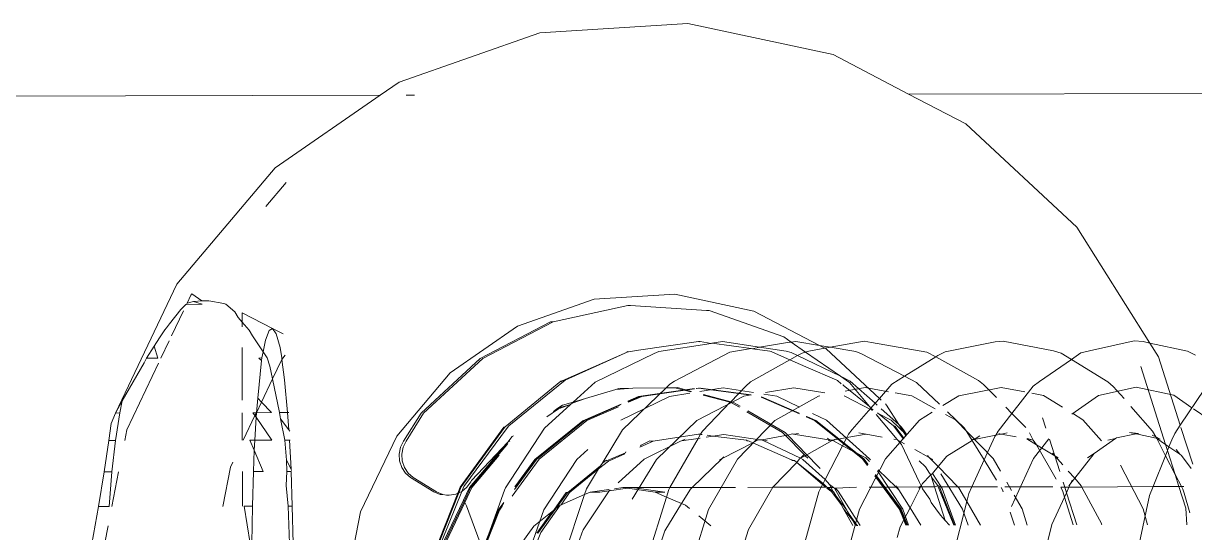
# Model space of a CAD drawing. Header units: millimetres. Extents: x 567392 to 582402, y 4512800 to 4518063.
# Drawn here: x 569163.298 to 569167.962, y 4514462.859 to 4514464.885 of the extents above; entities that cross this region are included whole.
import ezdxf

# ---------------------------------------------------------------- set-up
doc = ezdxf.new("R2010")
doc.units = ezdxf.units.MM
doc.layers.add('a_8', color=8, linetype='Continuous', lineweight=0)

# ---------------------------------------------------------------- blocks, each defined once
blk = doc.blocks.new('A$C4A613EE6')
for p, q in [((519.163, -439.788), (519.075, -400.094)), ((532.342, -428.97), (530.911, -428.008)), ((531.69, -428.44), (532.115, -427.824)), ((529.403, -428.677), (529.556, -428.364)), ((531.151, -429.223), (531.647, -428.503)), ((533.899, -428.474), (532.435, -428.941)), ((533.547, -428.92), (534.069, -428.542)), ((529.077, -430.179), (529.403, -428.677)), ((532.342, -428.97), (529.622, -429.836)), ((532.67, -429.191), (532.342, -428.97)), ((533.202, -429.42), (533.5, -428.988)), ((533.5, -428.988), (533.312, -429.135)), ((533.547, -428.92), (533.5, -428.988)), ((534.306, -429.173), (534.779, -428.927)), ((534.78, -429.022), (534.306, -429.173)), ((534.778, -428.822), (534.779, -428.927)), ((534.779, -428.927), (534.894, -428.867)), ((534.779, -428.927), (534.78, -429.022)), ((535.64, -428.748), (534.78, -429.022)), ((534.78, -429.022), (534.787, -430.048)), ((534.894, -428.867), (535.054, -428.809)), ((535.054, -428.809), (535.835, -428.588)), ((536.303, -428.71), (535.64, -428.748)), ((530.825, -430.723), (531.151, -429.223)), ((532.929, -429.312), (532.67, -429.191)), ((533.202, -429.42), (532.929, -429.312)), ((533.111, -429.553), (533.202, -429.42)), ((533.347, -429.478), (533.111, -429.553)), ((533.347, -429.478), (533.202, -429.42)), ((534.306, -429.173), (533.347, -429.478)), ((533.558, -429.561), (533.347, -429.478)), ((533.558, -429.561), (534.306, -429.173)), ((529.622, -429.836), (529.077, -430.179)), ((533.111, -429.553), (530.009, -430.54)), ((532.575, -430.072), (532.811, -429.949)), ((532.689, -430.732), (532.853, -429.927)), ((532.811, -429.949), (532.746, -430.083)), ((532.899, -429.77), (532.811, -429.949)), ((532.811, -429.949), (532.87, -429.903)), ((532.853, -429.927), (532.87, -429.903)), ((532.87, -429.903), (533.111, -429.553)), ((532.87, -429.903), (533.558, -429.561)), ((532.87, -429.903), (532.899, -429.77)), ((534.787, -430.048), (533.558, -429.561)), ((529.077, -430.179), (524.459, -433.09)), ((529.017, -430.454), (529.077, -430.179)), ((531.595, -430.935), (532.575, -430.072)), ((535.147, -430.191), (534.787, -430.048)), ((534.787, -430.048), (534.805, -432.887)), ((537.732, -430.747), (535.147, -430.191)), ((535.667, -430.453), (536.306, -430.272)), ((528.982, -430.81), (529.017, -430.454)), ((529.378, -432.591), (528.982, -430.81)), ((531.158, -432.221), (530.825, -430.723)), ((532.668, -430.636), (532.633, -430.991)), ((532.633, -430.991), (532.689, -430.732)), ((532.689, -430.732), (532.668, -430.636)), ((532.85, -431.515), (532.689, -430.732)), ((533.935, -431.352), (535.667, -430.453)), ((530.798, -431.637), (531.285, -431.208)), ((530.612, -431.856), (530.798, -431.637)), ((532.85, -431.515), (532.869, -431.543)), ((532.869, -431.543), (532.938, -431.851)), ((533.463, -432.402), (532.869, -431.543)), ((529.726, -433.302), (530.612, -431.856)), ((531.898, -433.287), (531.158, -432.221)), ((532.127, -432.846), (532.959, -432.113)), ((534.805, -432.887), (536.279, -432.096)), ((536.311, -432.105), (536.279, -432.096)), ((529.465, -432.927), (529.378, -432.591)), ((533.463, -432.402), (533.646, -432.66)), ((534.456, -433.175), (533.463, -432.402)), ((524.459, -433.09), (520.355, -437.51)), ((529.726, -433.302), (529.465, -432.927)), ((531.87, -433.265), (532.127, -432.846)), ((534.168, -433.428), (534.456, -433.175)), ((534.456, -433.175), (534.75, -432.916)), ((534.655, -433.33), (534.456, -433.175)), ((534.75, -432.916), (534.805, -432.887)), ((534.805, -432.887), (534.809, -433.401)), ((535.03, -433.502), (536.313, -433.094)), ((535.204, -433.582), (536.313, -433.232)), ((529.476, -433.71), (529.726, -433.302)), ((530.609, -434.574), (529.726, -433.302)), ((531.163, -434.419), (531.626, -433.663)), ((533.561, -433.97), (533.918, -433.648)), ((534.655, -433.33), (534.537, -433.276)), ((534.616, -433.634), (534.81, -433.572)), ((534.655, -433.33), (534.761, -433.412)), ((534.809, -433.401), (534.655, -433.33)), ((534.809, -433.401), (534.81, -433.572)), ((535.03, -433.502), (534.809, -433.401)), ((534.81, -433.572), (535.03, -433.502)), ((534.81, -433.572), (534.811, -433.724)), ((534.811, -433.724), (534.84, -433.707)), ((534.84, -433.707), (534.983, -433.652)), ((534.983, -433.652), (535.204, -433.582)), ((535.204, -433.582), (535.03, -433.502)), ((536.292, -434.082), (535.204, -433.582)), ((528.996, -436.016), (529.384, -434.012)), ((529.384, -434.012), (529.476, -433.71)), ((532.897, -434.181), (533.516, -433.984)), ((533.123, -434.698), (534.488, -433.91)), ((533.123, -434.698), (533.561, -433.97)), ((533.516, -433.984), (533.455, -434.056)), ((533.561, -433.97), (533.516, -433.984)), ((533.561, -433.97), (534.186, -433.771)), ((533.641, -433.837), (533.561, -433.97)), ((534.79, -434.048), (534.794, -435.956)), ((538.337, -434.591), (536.292, -434.082)), ((530.791, -434.832), (530.609, -434.574)), ((531.074, -434.877), (531.163, -434.419)), ((532.046, -434.452), (532.466, -434.318)), ((533.668, -434.817), (532.882, -434.204)), ((531.872, -435.673), (530.791, -434.832)), ((532.65, -434.971), (532.942, -434.826)), ((532.942, -434.826), (532.867, -435.071)), ((532.892, -435.083), (533.123, -434.698)), ((532.892, -435.083), (532.942, -434.826)), ((532.942, -434.826), (533.123, -434.698)), ((535.574, -435.692), (533.668, -434.817)), ((535.671, -435.265), (536.317, -435.061)), ((530.837, -436.104), (531.02, -435.156)), ((531.872, -435.673), (532.438, -435.12)), ((532.694, -436.106), (532.811, -435.501)), ((535.125, -435.58), (535.671, -435.265)), ((529.027, -436.34), (528.996, -436.016)), ((531.629, -435.91), (531.872, -435.673)), ((532.576, -436.221), (531.872, -435.673)), ((532.647, -435.868), (532.694, -436.106)), ((534.616, -435.875), (534.936, -435.69)), ((534.919, -436.046), (535.001, -436.019)), ((535.804, -435.749), (536.318, -435.577)), ((529.422, -438.338), (529.027, -436.34)), ((530.717, -436.8), (531.244, -436.286)), ((531.17, -437.788), (530.837, -436.104)), ((532.135, -437.918), (533.669, -436.421)), ((532.736, -436.319), (532.576, -436.221)), ((532.694, -436.106), (532.677, -436.192)), ((532.736, -436.319), (532.694, -436.106)), ((532.799, -436.358), (532.736, -436.319)), ((532.906, -437.177), (532.736, -436.319)), ((533.725, -436.783), (532.799, -436.358)), ((533.669, -436.421), (534.176, -436.128)), ((533.725, -436.783), (534.526, -436.289)), ((534.795, -436.248), (534.797, -437.275)), ((534.822, -436.106), (534.919, -436.046)), ((530.569, -437.007), (530.717, -436.8)), ((532.77, -436.957), (532.906, -437.177)), ((532.956, -437.258), (533.725, -436.783)), ((534.797, -437.275), (533.725, -436.783)), ((535.375, -437.474), (536.321, -436.928)), ((529.626, -438.71), (530.569, -437.007)), ((532.604, -437.475), (532.956, -437.258)), ((532.906, -437.177), (532.918, -437.239)), ((532.956, -437.258), (532.918, -437.239)), ((533.575, -438.259), (532.956, -437.258)), ((535.06, -437.396), (534.797, -437.275)), ((534.797, -437.275), (534.798, -437.821)), ((535.375, -437.474), (535.06, -437.396)), ((535.682, -437.636), (536.322, -437.421)), ((520.355, -437.51), (519.163, -439.788)), ((531.565, -438.426), (531.17, -437.788)), ((531.815, -438.236), (532.447, -437.575)), ((532.447, -437.575), (532.604, -437.475)), ((533.983, -438.616), (534.798, -437.821)), ((534.279, -438.502), (535.682, -437.636)), ((534.798, -437.821), (534.832, -437.788)), ((534.798, -437.821), (534.8, -438.486)), ((534.832, -437.788), (535.375, -437.474)), ((537.694, -438.052), (535.375, -437.474)), ((529.571, -438.62), (529.422, -438.338)), ((531.912, -438.322), (532.135, -437.918)), ((533.983, -438.616), (533.575, -438.259)), ((534.8, -438.563), (536.323, -437.955)), ((536.323, -437.985), (534.8, -438.563)), ((534.8, -438.612), (536.323, -437.985)), ((536.134, -438.328), (534.8, -438.752)), ((534.86, -438.447), (536.323, -437.922)), ((535.924, -438.514), (536.134, -438.328)), ((536.134, -438.328), (536.324, -438.159)), ((529.431, -439.063), (529.626, -438.71)), ((529.626, -438.71), (529.571, -438.62)), ((530.392, -439.947), (529.626, -438.71)), ((530.638, -439.469), (531.502, -438.564)), ((531.174, -439.655), (531.687, -438.727)), ((533.626, -438.965), (533.983, -438.616)), ((533.626, -438.965), (533.702, -438.828)), ((534.268, -438.836), (533.983, -438.616)), ((534.268, -438.836), (534.8, -438.486)), ((534.318, -438.909), (534.268, -438.836)), ((534.409, -438.877), (534.727, -438.642)), ((534.8, -438.752), (534.409, -438.877)), ((534.727, -438.642), (534.759, -438.616)), ((534.759, -438.616), (534.775, -438.573)), ((534.759, -438.616), (534.8, -438.612)), ((534.759, -438.616), (534.8, -438.752)), ((534.775, -438.573), (534.8, -438.563)), ((534.8, -438.486), (534.86, -438.447)), ((534.8, -438.486), (534.8, -438.563)), ((534.8, -438.752), (534.802, -439.263)), ((535.417, -438.893), (535.924, -438.514)), ((529.046, -441.265), (529.431, -439.063)), ((532.141, -439.358), (531.825, -438.847)), ((533.307, -439.541), (533.626, -438.965)), ((533.626, -438.965), (533.553, -439.036)), ((534.001, -439.116), (533.758, -439.371)), ((534.25, -438.959), (534.001, -439.116)), ((534.318, -438.909), (534.25, -438.959)), ((534.351, -438.895), (534.318, -438.909)), ((534.34, -438.928), (534.318, -438.909)), ((534.666, -439.232), (534.34, -438.928)), ((534.409, -438.877), (534.351, -438.895)), ((534.763, -439.282), (534.623, -439.348)), ((534.763, -439.282), (534.666, -439.232)), ((534.802, -439.263), (534.763, -439.282)), ((534.763, -439.282), (534.802, -439.337)), ((535.631, -439.729), (534.763, -439.282)), ((534.877, -439.228), (534.802, -439.263)), ((534.802, -439.263), (534.802, -439.337)), ((534.877, -439.228), (535.287, -438.949)), ((535.287, -438.949), (535.417, -438.893)), ((535.631, -439.729), (536.326, -439.299)), ((530.392, -439.947), (530.638, -439.469)), ((531.056, -440.329), (531.174, -439.655)), ((533.683, -440.705), (532.141, -439.358)), ((534.623, -439.348), (533.11, -440.067)), ((534.802, -439.337), (534.854, -439.377)), ((534.802, -439.337), (534.804, -440.238)), ((534.91, -440.171), (535.631, -439.729)), ((536.387, -440.119), (535.631, -439.729)), ((519.163, -439.788), (517.591, -442.793)), ((529.504, -441.67), (530.392, -439.947)), ((530.707, -440.456), (530.392, -439.947)), ((532.316, -440.178), (531.542, -440.666)), ((531.687, -440.88), (532.316, -440.178)), ((532.143, -440.48), (532.735, -439.86)), ((532.774, -439.89), (532.316, -440.178)), ((532.316, -440.178), (532.402, -440.082)), ((532.368, -440.385), (532.904, -439.989)), ((532.4, -440.32), (532.877, -439.969)), ((532.402, -440.082), (532.522, -439.987)), ((532.522, -439.987), (532.725, -439.852)), ((532.917, -440.246), (532.933, -440.216)), ((532.933, -440.216), (533.083, -439.946)), ((533.11, -440.067), (532.933, -440.216)), ((534.16, -441.025), (535.686, -440.02)), ((535.688, -440.09), (534.311, -441.103)), ((535.688, -440.105), (534.323, -441.109)), ((535.688, -440.12), (534.335, -441.115)), ((535.688, -440.135), (534.346, -441.121)), ((535.688, -440.149), (534.358, -441.127)), ((535.667, -440.16), (534.359, -441.127)), ((534.804, -440.282), (534.91, -440.171)), ((534.91, -440.171), (534.804, -440.238)), ((536.328, -439.889), (535.667, -440.16)), ((535.686, -440.02), (536.327, -439.79)), ((536.328, -439.835), (535.688, -440.09)), ((536.328, -439.85), (535.688, -440.105)), ((536.328, -439.865), (535.688, -440.12)), ((536.328, -439.879), (535.688, -440.135)), ((536.328, -439.894), (535.688, -440.149)), ((536.812, -440.237), (536.387, -440.119)), ((531.275, -440.953), (530.707, -440.456)), ((530.849, -441.515), (531.012, -440.582)), ((531.542, -440.666), (531.497, -440.714)), ((531.853, -441.025), (532.368, -440.385)), ((531.859, -441.031), (532.143, -440.48)), ((532.917, -440.246), (531.911, -441.077)), ((532.368, -440.385), (532.376, -440.342)), ((532.376, -440.342), (532.4, -440.32)), ((532.894, -440.373), (532.917, -440.246)), ((534.116, -441.002), (534.804, -440.282)), ((534.804, -440.238), (534.754, -440.27)), ((534.804, -440.238), (534.804, -440.282)), ((534.804, -440.282), (534.806, -441.358)), ((531.275, -440.953), (529.308, -443.072)), ((530.585, -442.11), (531.469, -441.123)), ((531.348, -440.875), (531.275, -440.953)), ((531.469, -441.123), (531.275, -440.953)), ((531.469, -441.123), (531.54, -441.044)), ((531.659, -441.289), (531.469, -441.123)), ((532.699, -441.478), (532.813, -440.841)), ((535.691, -441.74), (533.683, -440.705)), ((528.998, -441.552), (529.046, -441.265)), ((529.241, -442.905), (528.998, -441.552)), ((531.601, -441.339), (530.646, -442.143)), ((530.753, -442.391), (531.601, -441.339)), ((530.993, -442.319), (530.849, -441.515)), ((531.18, -442.349), (531.756, -441.232)), ((531.659, -441.289), (531.601, -441.339)), ((531.659, -441.289), (531.715, -441.197)), ((531.742, -441.22), (531.659, -441.289)), ((532.511, -442.033), (531.659, -441.289)), ((532.148, -443.052), (533.683, -441.339)), ((533.685, -441.564), (532.15, -443.478)), ((533.685, -441.578), (532.15, -443.493)), ((533.685, -441.593), (532.15, -443.508)), ((533.685, -441.608), (532.15, -443.523)), ((533.685, -441.623), (532.15, -443.537)), ((532.699, -441.478), (532.651, -441.765)), ((532.837, -442.25), (532.699, -441.478)), ((533.169, -442.421), (533.648, -441.492)), ((533.648, -441.492), (533.789, -441.344)), ((533.952, -441.428), (533.668, -441.638)), ((533.683, -441.339), (533.725, -441.311)), ((533.903, -441.403), (533.685, -441.564)), ((533.915, -441.409), (533.685, -441.578)), ((533.927, -441.415), (533.685, -441.593)), ((533.939, -441.421), (533.685, -441.608)), ((533.951, -441.427), (533.685, -441.623)), ((529.241, -442.905), (529.405, -441.895)), ((529.405, -441.895), (529.504, -441.67)), ((533.668, -441.638), (532.141, -443.534)), ((532.7, -442.179), (532.511, -442.033)), ((534.807, -441.869), (534.843, -442.692)), ((534.963, -442.597), (536.332, -441.712)), ((536.332, -442.004), (535.666, -442.383)), ((535.666, -442.383), (536.132, -442.012)), ((538.031, -442.392), (535.691, -441.74)), ((535.889, -442.15), (536.332, -441.834)), ((536.132, -442.012), (535.889, -442.15)), ((536.301, -441.916), (536.132, -442.012)), ((536.301, -441.916), (536.332, -441.865)), ((536.332, -441.834), (536.332, -441.805)), ((530.393, -442.506), (529.43, -443.891)), ((529.569, -444.21), (530.393, -442.506)), ((530.393, -442.506), (530.585, -442.11)), ((530.646, -442.143), (530.393, -442.506)), ((530.566, -442.623), (530.692, -442.467)), ((530.728, -442.399), (530.753, -442.391)), ((532.7, -442.179), (532.837, -442.25)), ((532.837, -442.25), (533.169, -442.421)), ((532.934, -442.788), (532.837, -442.25)), ((532.956, -442.803), (533.169, -442.421)), ((533.169, -442.421), (534.504, -443.109)), ((535.728, -442.249), (534.854, -442.739)), ((534.988, -442.854), (535.498, -442.478)), ((535.165, -442.668), (535.728, -442.249)), ((535.498, -442.478), (535.165, -442.668)), ((535.498, -442.478), (535.666, -442.383)), ((535.774, -442.216), (535.728, -442.249)), ((535.847, -442.18), (535.774, -442.216)), ((535.889, -442.15), (535.847, -442.18)), ((517.591, -442.793), (516.353, -448.58)), ((529.171, -443.334), (529.241, -442.905)), ((529.28, -443.125), (529.241, -442.905)), ((530.016, -443.884), (530.552, -442.645)), ((530.552, -442.645), (530.566, -442.623)), ((532.942, -442.889), (532.701, -444.37)), ((532.942, -442.889), (532.857, -443.027)), ((532.934, -442.788), (532.894, -442.717)), ((532.934, -442.788), (532.933, -442.855)), ((532.956, -442.803), (532.933, -442.855)), ((532.933, -442.855), (532.942, -442.889)), ((532.956, -442.803), (532.934, -442.788)), ((532.942, -442.889), (532.969, -442.987)), ((532.958, -442.831), (532.956, -442.803)), ((533.52, -443.836), (532.958, -442.831)), ((534.504, -443.109), (534.697, -442.934)), ((534.697, -442.934), (534.826, -442.774)), ((534.817, -442.866), (534.697, -442.934)), ((534.797, -443.061), (534.819, -443.034)), ((534.826, -442.774), (534.817, -442.866)), ((534.97, -442.807), (534.817, -442.866)), ((534.817, -442.866), (534.818, -443.003)), ((534.818, -443.003), (534.941, -442.85)), ((534.819, -443.034), (534.818, -443.003)), ((534.854, -442.739), (534.826, -442.774)), ((534.927, -442.637), (534.843, -442.692)), ((534.843, -442.692), (534.854, -442.739)), ((534.846, -443.042), (534.969, -442.89)), ((534.854, -442.739), (534.927, -442.637)), ((534.963, -442.597), (534.927, -442.637)), ((534.941, -442.85), (534.97, -442.807)), ((534.969, -442.89), (534.988, -442.854)), ((534.993, -442.785), (534.97, -442.807)), ((534.993, -442.785), (535.14, -442.682)), ((535.14, -442.682), (535.165, -442.668)), ((529.171, -443.334), (527.804, -445.947)), ((529.018, -444.276), (529.171, -443.334)), ((529.28, -443.125), (529.171, -443.334)), ((529.308, -443.072), (529.28, -443.125)), ((529.394, -443.762), (529.28, -443.125)), ((530.855, -444.352), (531.056, -443.117)), ((531.182, -443.375), (531.174, -443.329)), ((532.151, -445.108), (531.182, -443.375)), ((531.874, -443.619), (532.148, -443.052)), ((532.15, -443.478), (531.995, -443.837)), ((532.15, -443.493), (531.999, -443.843)), ((533.99, -443.394), (533.52, -443.836)), ((533.712, -443.993), (534.504, -443.109)), ((533.823, -444.245), (534.667, -443.192)), ((533.823, -444.245), (534.708, -443.214)), ((534.063, -443.303), (533.99, -443.394)), ((534.504, -443.109), (534.667, -443.192)), ((534.667, -443.192), (534.797, -443.061)), ((534.667, -443.192), (534.708, -443.214)), ((534.708, -443.214), (534.807, -443.09)), ((534.708, -443.214), (534.808, -443.265)), ((534.807, -443.09), (534.808, -443.265)), ((534.808, -443.265), (534.808, -445.2)), ((534.808, -443.265), (534.996, -443.362)), ((534.996, -443.362), (537.669, -444.107)), ((529.43, -443.891), (529.035, -444.46)), ((529.43, -443.891), (529.394, -443.762)), ((529.47, -444.032), (529.43, -443.891)), ((529.741, -444.516), (530.016, -443.884)), ((532.15, -443.508), (532.002, -443.849)), ((532.141, -443.534), (532.003, -443.851)), ((532.15, -443.523), (532.006, -443.856)), ((532.15, -443.537), (532.01, -443.862)), ((533.52, -443.836), (532.74, -444.602)), ((533.515, -443.947), (532.755, -444.692)), ((533.558, -443.905), (533.515, -443.947)), ((533.515, -443.947), (533.66, -444.087)), ((533.558, -443.905), (533.52, -443.836)), ((533.657, -443.807), (533.558, -443.905)), ((533.66, -444.087), (533.558, -443.905)), ((529.035, -444.46), (529.018, -444.276)), ((529.445, -444.466), (529.569, -444.21)), ((529.569, -444.21), (529.47, -444.032)), ((529.741, -444.516), (529.569, -444.21)), ((531.044, -445.483), (530.855, -444.352)), ((531.186, -445.041), (531.624, -444.135)), ((531.858, -444.153), (531.213, -445.647)), ((531.867, -444.149), (531.217, -445.651)), ((531.875, -444.144), (531.218, -445.652)), ((531.875, -444.144), (531.222, -445.656)), ((531.883, -444.14), (531.226, -445.66)), ((531.892, -444.135), (531.231, -445.664)), ((532.669, -444.177), (532.701, -444.37)), ((532.701, -444.37), (532.692, -444.428)), ((532.74, -444.602), (532.692, -444.428)), ((532.947, -445.574), (533.66, -444.087)), ((533.66, -444.087), (533.712, -443.993)), ((533.66, -444.087), (533.688, -444.137)), ((533.823, -444.245), (533.688, -444.137)), ((533.716, -444.445), (533.745, -444.374)), ((533.716, -444.445), (533.742, -444.407)), ((533.742, -444.407), (533.745, -444.374)), ((533.745, -444.374), (533.749, -444.337)), ((533.749, -444.337), (533.823, -444.245)), ((534.808, -445.2), (533.823, -444.245)), ((528.829, -444.756), (527.783, -447.729)), ((529.035, -444.46), (528.829, -444.756)), ((529.041, -444.527), (529.035, -444.46)), ((529.24, -445.722), (529.041, -444.527)), ((529.24, -445.722), (529.401, -444.665)), ((529.401, -444.665), (529.445, -444.466)), ((529.438, -445.21), (529.741, -444.516)), ((530.614, -446.079), (529.741, -444.516)), ((532.638, -444.702), (531.769, -446.186)), ((532.638, -444.807), (531.809, -446.224)), ((532.74, -444.602), (532.638, -444.702)), ((532.755, -444.692), (532.638, -444.807)), ((532.755, -444.692), (532.74, -444.602)), ((532.927, -445.616), (532.755, -444.692)), ((533.04, -445.996), (533.716, -444.445)), ((529.305, -445.998), (529.397, -445.317)), ((529.397, -445.317), (529.407, -445.267)), ((529.407, -445.267), (529.438, -445.21)), ((531.109, -445.547), (531.186, -445.041)), ((533.691, -446.6), (532.151, -445.108)), ((536.494, -446.165), (534.808, -445.2)), ((534.808, -445.2), (534.817, -446.193)), ((529.015, -447.201), (529.24, -445.722)), ((529.305, -445.998), (529.24, -445.722)), ((532.708, -447.147), (532.926, -445.714)), ((532.926, -445.714), (532.927, -445.616)), ((532.941, -445.806), (532.926, -445.714)), ((532.947, -445.574), (532.927, -445.616)), ((533.04, -445.996), (532.941, -445.806)), ((532.971, -445.417), (532.947, -445.574)), ((527.804, -445.947), (527.13, -449.096)), ((529.08, -447.618), (529.295, -446.052)), ((529.295, -446.052), (529.305, -445.998)), ((529.437, -446.903), (529.295, -446.052)), ((530.787, -446.269), (530.614, -446.079)), ((531.41, -446.873), (530.787, -446.269)), ((530.861, -447.174), (531.046, -445.962)), ((531.14, -446.053), (530.863, -448.07)), ((531.14, -446.053), (530.863, -448.092)), ((531.142, -446.055), (530.863, -448.106)), ((531.144, -446.057), (530.863, -448.121)), ((531.146, -446.058), (530.863, -448.136)), ((531.148, -446.06), (530.863, -448.151)), ((531.189, -446.355), (531.139, -446.052)), ((532.776, -447.58), (532.933, -446.242)), ((532.964, -446.18), (532.933, -446.242)), ((532.933, -446.242), (532.962, -446.214)), ((532.962, -446.214), (532.964, -446.18)), ((532.974, -446.136), (532.964, -446.18)), ((532.974, -446.136), (533.04, -445.996)), ((533.675, -447.216), (533.04, -445.996)), ((537.983, -446.63), (536.494, -446.165)), ((532.16, -448.22), (531.189, -446.355)), ((531.447, -446.736), (531.41, -446.873)), ((531.591, -446.49), (531.447, -446.736)), ((531.631, -446.528), (531.447, -446.842)), ((535.699, -447.75), (533.691, -446.6)), ((534.818, -446.682), (534.822, -448.408)), ((529.08, -447.618), (529.015, -447.201)), ((530.59, -449.116), (529.437, -446.903)), ((531.006, -448.099), (530.861, -447.174)), ((531.41, -446.873), (531.123, -447.958)), ((531.433, -446.895), (531.149, -447.965)), ((531.433, -446.895), (531.41, -446.873)), ((531.447, -446.842), (531.433, -446.895)), ((532.574, -448), (531.433, -446.895)), ((532.776, -447.58), (532.708, -447.147)), ((533.675, -447.216), (533.604, -447.143)), ((533.675, -447.216), (533.731, -447.324)), ((534.822, -448.408), (533.675, -447.216)), ((529.015, -448.093), (529.086, -447.655)), ((529.086, -447.655), (529.08, -447.618)), ((529.412, -449.736), (529.086, -447.655)), ((532.745, -447.807), (532.776, -447.58)), ((532.818, -447.849), (532.776, -447.58)), ((536.345, -447.657), (535.953, -448.144)), ((527.783, -447.835), (527.579, -450.86)), ((527.783, -447.729), (527.783, -447.835)), ((529.022, -448.131), (529.015, -448.093)), ((529.016, -448.156), (529.015, -448.093)), ((529.016, -448.156), (529.022, -448.131)), ((529.362, -450.537), (529.016, -448.156)), ((530.863, -448.07), (530.886, -448.234)), ((530.863, -448.092), (530.884, -448.237)), ((530.863, -448.106), (530.882, -448.239)), ((530.863, -448.121), (530.88, -448.241)), ((530.863, -448.136), (530.878, -448.243)), ((530.863, -448.151), (530.877, -448.245)), ((532.706, -448.077), (532.574, -448)), ((532.698, -448.151), (532.706, -448.077)), ((532.698, -448.151), (532.701, -448.117)), ((532.983, -449.958), (532.698, -448.151)), ((532.701, -448.117), (532.706, -448.077)), ((532.706, -448.077), (532.717, -448.004)), ((532.706, -448.077), (532.711, -448.047)), ((532.868, -448.169), (532.706, -448.077)), ((532.711, -448.047), (532.717, -448.004)), ((532.868, -448.169), (532.854, -448.082)), ((537.742, -448.388), (535.699, -447.75)), ((516.353, -448.58), (516.727, -454.476)), ((530.998, -448.43), (530.848, -448.996)), ((531.02, -448.453), (530.85, -449.097)), ((530.886, -448.314), (531.198, -450.537)), ((530.889, -448.316), (531.198, -450.522)), ((530.891, -448.319), (531.198, -450.507)), ((530.893, -448.321), (531.198, -450.492)), ((530.896, -448.324), (531.198, -450.478)), ((530.9, -448.328), (531.196, -450.413)), ((531.195, -449.305), (531.07, -448.504)), ((533.703, -449.823), (532.16, -448.22)), ((532.971, -448.829), (532.868, -448.169)), ((534.824, -449.289), (532.868, -448.169)), ((534.883, -448.471), (534.822, -448.408)), ((534.822, -448.408), (534.824, -449.289)), ((535.462, -448.826), (534.883, -448.471)), ((535.658, -448.51), (535.531, -448.668)), ((527.13, -449.096), (527.333, -452.305)), ((530.848, -448.996), (530.85, -449.097)), ((530.85, -449.097), (530.855, -449.441)), ((532.971, -448.829), (532.901, -448.685)), ((532.971, -448.829), (532.979, -448.875)), ((533.696, -450.312), (532.979, -448.875)), ((535.462, -448.826), (535.201, -449.428)), ((535.531, -448.668), (535.462, -448.826)), ((536.547, -449.491), (535.462, -448.826)), ((530.716, -449.298), (530.59, -449.116)), ((530.855, -449.441), (530.716, -449.298)), ((532.523, -451.175), (530.855, -449.441)), ((530.855, -449.441), (530.874, -450.77)), ((532.145, -451.248), (531.195, -449.305)), ((534.824, -449.289), (534.827, -450.793)), ((534.903, -449.335), (534.824, -449.289)), ((535.006, -449.499), (534.827, -450.793)), ((535.201, -449.428), (534.903, -449.335)), ((535.006, -449.499), (535.007, -449.874)), ((535.201, -449.428), (535.007, -449.874)), ((537.619, -450.183), (535.201, -449.428)), ((538.418, -450.122), (536.547, -449.491)), ((529.49, -449.925), (529.412, -449.736)), ((530.636, -452.271), (529.49, -449.925)), ((532.972, -450.053), (532.978, -450.012)), ((532.978, -450.012), (532.983, -449.958)), ((533.215, -450.484), (532.983, -449.958)), ((535.284, -450.792), (533.703, -449.823)), ((535.007, -449.874), (534.853, -450.984)), ((531.196, -450.413), (531.429, -450.943)), ((531.198, -450.478), (531.408, -450.958)), ((531.198, -450.492), (531.403, -450.961)), ((532.972, -450.053), (532.97, -450.087)), ((533.142, -450.439), (532.97, -450.087)), ((533.173, -450.459), (533.142, -450.439)), ((534.64, -451.357), (533.696, -450.312)), ((527.584, -450.886), (527.579, -450.86)), ((527.579, -450.966), (527.584, -450.886)), ((529.409, -450.868), (529.362, -450.537)), ((529.419, -450.943), (529.409, -450.868)), ((529.415, -450.994), (529.419, -450.943)), ((529.441, -450.998), (529.419, -450.943)), ((530.874, -450.77), (530.917, -451.442)), ((530.874, -450.77), (530.883, -451.327)), ((531.198, -450.507), (531.398, -450.965)), ((531.198, -450.522), (531.394, -450.968)), ((531.198, -450.537), (531.389, -450.972)), ((534.827, -450.793), (534.828, -451.168)), ((534.827, -450.793), (534.853, -450.984)), ((527.579, -450.966), (528.231, -453.935)), ((529.441, -450.998), (529.415, -450.994)), ((530.575, -453.587), (529.441, -450.998)), ((530.552, -453.461), (529.441, -450.998)), ((530.883, -451.327), (530.917, -451.442)), ((531.5, -451.227), (532.171, -452.76)), ((531.513, -451.241), (532.17, -452.745)), ((531.525, -451.255), (532.17, -452.73)), ((531.538, -451.268), (532.17, -452.716)), ((531.55, -451.282), (532.17, -452.701)), ((531.607, -451.345), (532.161, -452.602)), ((533.863, -451.995), (532.523, -451.175)), ((533.438, -451.065), (533.407, -451.046)), ((533.766, -451.814), (533.438, -451.065)), ((533.77, -451.744), (533.483, -451.092)), ((534.853, -450.984), (534.828, -451.168)), ((534.828, -451.168), (534.874, -451.5)), ((534.853, -450.984), (534.959, -451.711)), ((530.917, -451.442), (531.274, -452.648)), ((533.766, -451.814), (533.74, -451.823)), ((533.74, -451.823), (533.761, -451.856)), ((533.761, -451.856), (533.766, -451.814)), ((533.77, -451.88), (533.761, -451.856)), ((533.77, -451.88), (533.766, -451.814)), ((534.085, -452.132), (533.77, -451.744)), ((533.863, -451.995), (533.77, -451.88)), ((534.903, -451.718), (535.006, -452.462)), ((534.959, -451.711), (534.919, -451.666)), ((536.504, -452.742), (534.959, -451.711)), ((534.959, -451.711), (535.005, -452.087)), ((527.333, -452.305), (528.4, -455.355)), ((531.42, -453.139), (530.636, -452.271)), ((533.96, -452.055), (533.863, -451.995)), ((535.017, -453.362), (533.96, -452.055)), ((534.085, -452.132), (533.96, -452.055)), ((534.877, -452.617), (534.085, -452.132)), ((534.963, -453.225), (534.085, -452.132)), ((535.005, -452.087), (535.006, -452.462)), ((531.274, -452.648), (531.467, -453.191)), ((531.274, -452.648), (531.42, -453.139)), ((532.161, -452.602), (533.697, -454.494)), ((532.17, -452.701), (533.714, -454.611)), ((532.17, -452.716), (533.714, -454.625)), ((532.17, -452.73), (533.714, -454.64)), ((532.17, -452.745), (533.714, -454.655)), ((532.171, -452.76), (533.714, -454.67)), ((533.708, -452.999), (533.314, -452.562)), ((535.106, -452.692), (534.877, -452.617)), ((535.006, -452.462), (535.106, -452.692)), ((537.618, -453.525), (535.106, -452.692)), ((535.106, -452.692), (535.51, -453.626)), ((536.504, -452.742), (536.575, -452.767)), ((536.575, -452.767), (536.605, -452.786)), ((538.468, -453.439), (536.605, -452.786)), ((531.467, -453.191), (531.42, -453.139)), ((531.42, -453.139), (531.548, -453.57)), ((531.467, -453.191), (531.522, -453.252)), ((531.522, -453.252), (531.665, -453.756)), ((532.457, -454.288), (531.522, -453.252)), ((531.522, -453.252), (531.687, -453.725)), ((535.717, -454.312), (533.708, -452.999)), ((534.963, -453.225), (534.986, -453.242)), ((534.986, -453.242), (535.022, -453.287)), ((535.51, -453.626), (535.022, -453.287)), ((532.371, -455.702), (530.552, -453.461)), ((530.575, -453.587), (530.552, -453.461)), ((530.601, -453.608), (530.575, -453.587)), ((530.594, -453.637), (530.575, -453.587)), ((530.594, -453.637), (530.601, -453.608)), ((532.41, -455.859), (530.594, -453.637)), ((531.548, -453.57), (531.665, -453.756)), ((531.665, -453.756), (531.691, -453.799)), ((531.665, -453.756), (531.687, -453.771)), ((531.687, -453.725), (532.014, -454.197)), ((535.016, -453.398), (535.017, -453.362)), ((535.02, -453.428), (535.016, -453.398)), ((535.66, -453.832), (535.017, -453.362)), ((535.73, -453.919), (535.02, -453.428)), ((535.51, -453.626), (535.528, -453.668)), ((535.528, -453.668), (535.66, -453.832)), ((536.615, -454.437), (535.528, -453.668)), ((528.231, -453.935), (529.694, -456.745)), ((528.231, -454.041), (528.231, -453.935)), ((529.694, -456.851), (528.231, -454.041)), ((531.687, -453.771), (531.691, -453.799)), ((531.691, -453.799), (531.796, -453.929)), ((536.646, -454.552), (535.66, -453.832)), ((535.66, -453.832), (535.73, -453.919)), ((535.781, -453.984), (535.73, -453.919)), ((536.645, -454.587), (535.781, -453.984)), ((535.781, -453.984), (536.36, -454.705)), ((516.727, -454.476), (518.686, -460.079)), ((534.83, -455.838), (532.457, -454.288)), ((533.697, -454.494), (535.168, -455.574)), ((533.714, -454.611), (534.904, -455.48)), ((533.714, -454.625), (534.822, -455.434)), ((533.714, -454.64), (534.815, -455.444)), ((533.714, -454.655), (534.807, -455.454)), ((533.714, -454.67), (534.8, -455.463)), ((538.057, -455.142), (535.717, -454.312)), ((538.546, -455.223), (536.615, -454.437)), ((536.36, -454.705), (537.445, -455.5)), ((528.4, -455.355), (530.257, -458.037)), ((532.767, -455.522), (532.799, -455.572)), ((532.799, -455.572), (533.018, -455.744)), ((532.431, -455.764), (532.371, -455.702)), ((532.431, -455.874), (532.41, -455.859)), ((532.426, -455.904), (532.41, -455.859)), ((534.812, -457.645), (532.426, -455.904)), ((534.789, -457.494), (532.431, -455.764)), ((534.8, -457.604), (532.431, -455.874)), ((532.964, -455.666), (533.018, -455.744)), ((533.018, -455.744), (534.825, -457.272)), ((533.018, -455.744), (534.55, -457.198)), ((533.071, -455.744), (533.127, -455.786)), ((533.127, -455.786), (534.825, -457.228)), ((533.54, -456.088), (534.825, -457.175)), ((534.931, -455.883), (534.83, -455.838)), ((537.412, -456.763), (534.931, -455.883)), ((535.415, -455.912), (535.723, -456.137)), ((535.454, -455.925), (535.723, -456.122)), ((535.493, -455.939), (535.723, -456.107)), ((535.532, -455.953), (535.723, -456.093)), ((535.572, -455.967), (535.723, -456.078)), ((535.723, -456.078), (538.063, -457.003)), ((535.723, -456.093), (538.063, -457.017)), ((535.723, -456.107), (538.063, -457.032)), ((535.723, -456.122), (538.063, -457.047)), ((535.723, -456.137), (538.063, -457.062)), ((529.694, -456.745), (531.87, -459.098)), ((531.87, -459.203), (529.694, -456.851)), ((537.029, -456.846), (535.551, -457.392)), ((534.593, -457.221), (534.55, -457.198)), ((534.812, -457.377), (534.593, -457.221)), ((534.982, -457.582), (534.812, -457.377)), ((534.825, -457.175), (535.424, -457.461)), ((534.825, -457.228), (535.374, -457.488)), ((534.825, -457.272), (535.322, -457.516)), ((535.374, -457.488), (535.322, -457.516)), ((535.424, -457.461), (535.374, -457.488)), ((535.374, -457.488), (536.984, -458.252)), ((535.551, -457.392), (535.424, -457.461)), ((535.424, -457.461), (536.984, -458.206)), ((534.982, -457.582), (534.789, -457.494)), ((535.033, -457.696), (534.8, -457.604)), ((535.054, -457.741), (534.812, -457.645)), ((535.033, -457.696), (534.982, -457.582)), ((537.546, -458.616), (534.982, -457.582)), ((537.583, -458.704), (535.033, -457.696)), ((535.054, -457.741), (535.033, -457.696)), ((537.589, -458.743), (535.054, -457.741)), ((535.09, -457.822), (535.054, -457.741)), ((535.13, -458.08), (535.09, -457.822)), ((535.322, -457.516), (536.984, -458.303)), ((530.257, -458.037), (532.778, -460.17)), ((534.997, -458.582), (535.098, -458.339)), ((535.098, -458.339), (535.13, -458.185)), ((535.098, -458.445), (535.098, -458.339)), ((535.13, -458.185), (535.13, -458.08)), ((534.997, -458.582), (534.431, -459.521)), ((534.997, -458.687), (534.431, -459.626)), ((534.997, -458.687), (535.098, -458.445)), ((531.87, -459.098), (532.976, -459.801)), ((532.976, -459.907), (531.87, -459.203)), ((519.207, -459.796), (519.206, -459.46)), ((532.976, -459.801), (533.222, -459.916)), ((534.024, -459.864), (534.251, -459.718)), ((534.024, -459.969), (534.251, -459.824)), ((534.251, -459.718), (534.431, -459.521)), ((534.251, -459.824), (534.431, -459.626)), ((518.686, -460.079), (519.209, -460.835)), ((532.778, -460.17), (535.791, -461.608)), ((532.976, -459.907), (533.222, -460.022)), ((533.222, -459.916), (533.491, -459.967)), ((533.222, -460.022), (533.491, -460.072)), ((533.491, -459.967), (533.764, -459.949)), ((533.491, -460.072), (533.765, -460.054)), ((533.764, -459.949), (534.024, -459.864)), ((533.765, -460.054), (534.024, -459.969)), ((519.598, -637.068), (519.209, -460.835)), ((519.209, -460.835), (522.099, -465.009)), ((535.791, -461.608), (539.091, -462.252)), ((531.843, -464.516), (531.843, -464.461)), ((532.53, -464.465), (531.843, -464.516)), ((532.53, -464.465), (532.095, -464.797)), ((532.579, -464.427), (532.53, -464.465)), ((534.094, -464.38), (532.937, -464.438)), ((532.937, -464.438), (532.937, -464.411)), ((532.937, -464.621), (532.937, -464.438)), ((534.094, -464.38), (533.74, -464.558)), ((534.142, -464.356), (534.094, -464.38)), ((535.567, -464.331), (534.187, -464.376)), ((534.188, -464.543), (534.187, -464.376)), ((534.737, -464.579), (535.567, -464.488)), ((537.045, -464.298), (535.567, -464.331)), ((535.567, -464.488), (535.567, -464.331)), ((535.567, -464.488), (537.045, -464.443)), ((523.644, -465.385), (522.686, -464.574)), ((528.712, -464.691), (528.491, -465.111)), ((529.25, -464.818), (528.704, -464.971)), ((529.667, -464.741), (529.25, -464.818)), ((529.725, -464.751), (529.556, -464.608)), ((529.725, -464.751), (529.667, -464.741)), ((530.544, -464.635), (529.725, -464.751)), ((530.496, -465.119), (529.725, -464.751)), ((530.496, -465.119), (531.843, -464.835)), ((531.843, -464.516), (530.544, -464.635)), ((531.843, -464.835), (531.843, -464.516)), ((531.843, -464.835), (532.015, -464.817)), ((532.015, -464.817), (532.095, -464.797)), ((532.095, -464.797), (532.937, -464.621)), ((532.937, -464.621), (533.74, -464.558)), ((533.74, -464.558), (534.188, -464.543)), ((534.188, -464.543), (534.737, -464.579)), ((522.099, -465.009), (526.731, -468.928)), ((528.491, -465.111), (527.872, -466.328)), ((528.704, -464.971), (528.491, -465.111)), ((528.491, -465.111), (528.572, -465.248)), ((528.572, -465.248), (528.96, -465.392)), ((528.96, -465.392), (529.427, -465.491)), ((529.427, -465.491), (529.668, -465.334)), ((529.668, -465.334), (529.988, -465.226)), ((529.988, -465.226), (530.496, -465.119)), ((531.423, -465.561), (530.496, -465.119)), ((531.844, -465.159), (531.423, -465.561)), ((531.844, -465.159), (531.845, -465.758)), ((532.939, -465.143), (532.028, -465.771)), ((532.939, -465.143), (532.94, -465.827)), ((528.788, -465.909), (529.427, -465.491)), ((529.427, -465.491), (529.668, -465.543)), ((529.668, -465.543), (529.768, -465.557)), ((529.668, -465.543), (529.669, -465.661)), ((529.768, -465.557), (529.669, -465.661)), ((529.768, -465.557), (531.27, -465.706)), ((531.423, -465.561), (531.27, -465.706)), ((531.27, -465.706), (531.845, -465.758)), ((531.845, -465.758), (531.423, -465.561)), ((531.845, -465.758), (532.028, -465.771)), ((531.845, -465.758), (531.846, -465.897)), ((531.961, -465.817), (531.845, -465.758)), ((531.961, -465.817), (531.846, -465.897)), ((532.028, -465.771), (531.961, -465.817)), ((532.941, -466.285), (531.961, -465.817)), ((532.028, -465.771), (532.94, -465.827)), ((532.94, -465.827), (533.342, -465.845)), ((532.94, -465.827), (532.941, -466.015)), ((533.342, -465.845), (532.941, -466.015)), ((534.19, -465.485), (533.342, -465.845)), ((533.342, -465.845), (534.191, -465.878)), ((534.19, -465.485), (534.191, -465.878)), ((534.191, -465.878), (535.57, -465.918)), ((527.872, -466.328), (528.241, -466.327)), ((528.062, -466.488), (528.241, -466.327)), ((528.241, -466.327), (528.561, -466.04)), ((528.241, -466.327), (528.432, -466.327)), ((528.561, -466.04), (528.788, -465.909)), ((529.255, -466.325), (531.35, -466.322)), ((531.847, -466.321), (532.941, -466.32)), ((534.192, -466.318), (535.571, -466.316)), ((535.57, -465.918), (537.049, -465.946)), ((535.57, -465.918), (535.571, -466.249)), ((537.049, -466.009), (535.571, -466.249)), ((527.52, -466.974), (527.826, -466.614)), ((527.826, -466.614), (528.062, -466.488)), ((534.012, -466.796), (533.812, -466.701)), ((535.573, -467.101), (534.012, -466.796)), ((527.391, -467.649), (527.494, -467.061)), ((527.52, -466.974), (527.494, -467.061)), ((527.397, -467.925), (527.391, -467.649)), ((527.397, -467.925), (527.116, -468.334)), ((527.42, -468.264), (527.397, -467.925)), ((527.532, -467.916), (527.42, -468.264)), ((527.532, -467.916), (527.534, -468.54)), ((527.166, -468.365), (527.116, -468.334)), ((527.166, -468.365), (527.484, -468.509)), ((527.484, -468.509), (527.42, -468.264)), ((527.534, -468.54), (527.484, -468.509)), ((527.534, -468.54), (527.534, -468.571)), ((527.736, -468.763), (527.534, -468.571)), ((528.79, -469.139), (527.797, -468.666)), ((526.731, -468.928), (531.858, -471.372)), ((528.303, -469.218), (527.736, -468.763)), ((528.463, -469.341), (528.303, -469.218)), ((528.547, -469.401), (528.463, -469.341)), ((528.672, -469.486), (528.547, -469.401)), ((528.866, -469.614), (528.672, -469.486)), ((529.194, -469.824), (528.866, -469.614)), ((529.677, -469.563), (528.98, -469.23)), ((529.678, -469.689), (529.194, -469.824)), ((529.679, -470.13), (529.194, -469.824)), ((529.678, -469.689), (529.679, -470.13)), ((532.521, -470.92), (529.868, -469.654)), ((529.855, -470.232), (529.679, -470.13)), ((531.375, -471.101), (529.855, -470.232)), ((532.952, -471.004), (532.521, -470.92)), ((531.857, -471.195), (531.375, -471.101)), ((531.858, -471.372), (531.375, -471.101)), ((532.952, -471.365), (531.857, -471.195)), ((531.857, -471.195), (531.858, -471.372)), ((532.277, -471.545), (531.858, -471.372)), ((534.203, -471.509), (532.952, -471.365)), ((532.952, -471.365), (532.953, -471.635)), ((535.582, -471.518), (534.203, -471.248)), ((532.953, -471.635), (532.277, -471.545)), ((534.204, -471.823), (532.953, -471.635)), ((535.583, -471.624), (534.203, -471.509)), ((534.203, -471.509), (534.204, -471.823)), ((535.584, -472.048), (534.204, -471.823)), ((535.583, -471.624), (535.584, -472.048)), ((538.386, -472.065), (536.344, -471.666)), ((537.063, -472.306), (535.584, -472.048))]:
    blk.add_line(p, q)

msp = doc.modelspace()

# ---------------------------------------------------------------- block references
at = {"layer": 'a_8', "xscale": 0.09999999999999998, "yscale": 0.09999999999999998, "zscale": 0.09999999999999998, "rotation": 270}
msp.add_blockref('A$C4A613EE6', (569210.802, 4514516.5203), dxfattribs=at)

doc.saveas('drawing.dxf')
